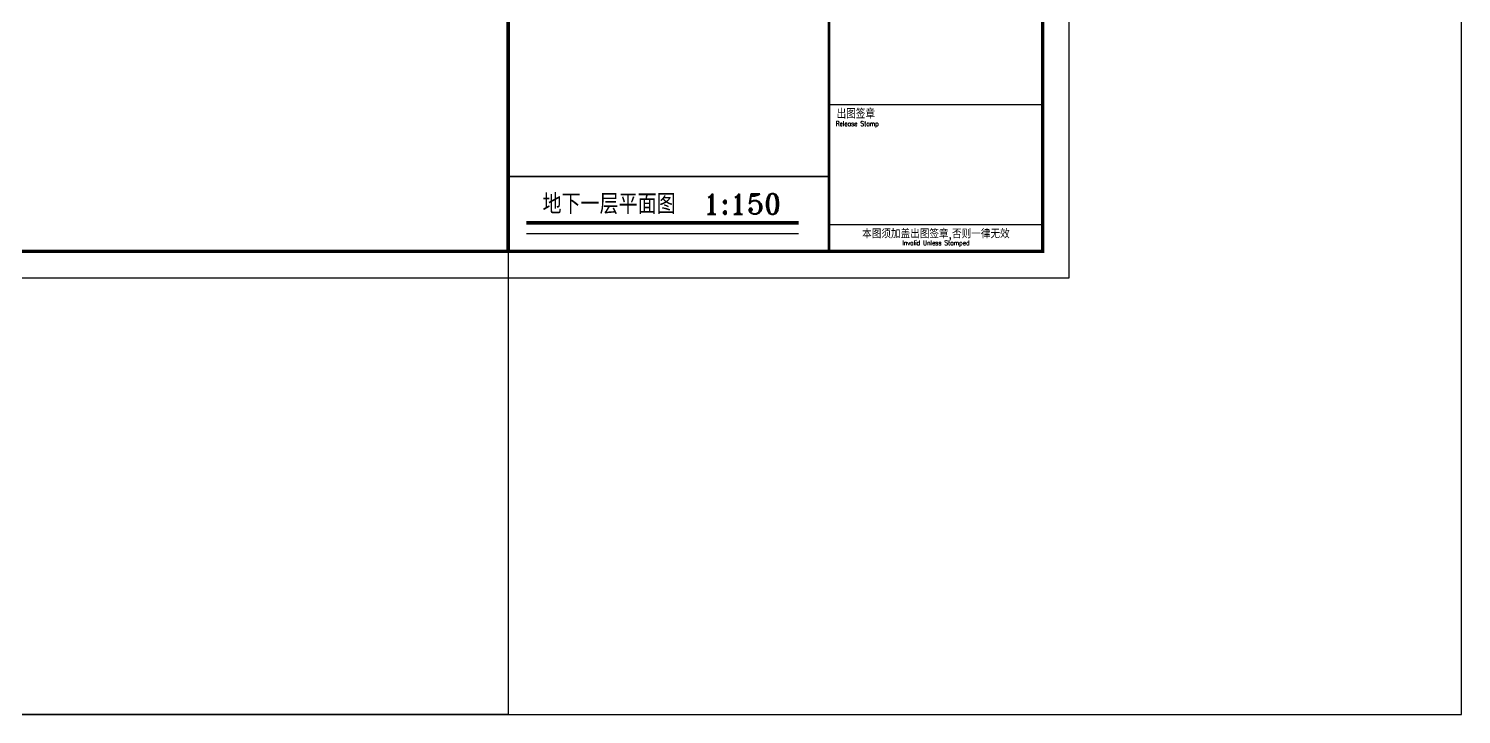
# Model space of a CAD drawing. Extents: x -12047294 to -5625356, y -1456591 to -622873.
# Drawn here: x -5982539 to -5902003, y -793223 to -754677 of the extents above; entities that cross this region are included whole.
import ezdxf
from ezdxf.enums import TextEntityAlignment as Align

# ---------------------------------------------------------------- set-up
doc = ezdxf.new("R2010")
doc.units = 0
doc.header["$LTSCALE"] = 10
doc.header["$MEASUREMENT"] = 0
doc.layers.add('图框', color=7, linetype='Continuous')
doc.styles.add('TKZ1_tjhts.shx', font='tjromant.shx', dxfattribs={"bigfont": 'tjhts.shx'})
doc.styles.add('TKZ2_tjkts.shx', font='tjromant.shx', dxfattribs={"bigfont": 'tjkts.shx'})

# ---------------------------------------------------------------- blocks, each defined once
blk = doc.blocks.new('fdfDASFDF#$#R$Rv44')
at = {"layer": '图框'}
for points, const_width, elevation in [([(-5955587, -644044), (-5955587, -767194)], 200, -100), ([(-5955587, -762994), (-5937540, -762994)], 100, -200)]:
    blk.add_lwpolyline(points, dxfattribs=dict(at, const_width=const_width, elevation=elevation))
blk = doc.blocks.new('2015建筑类图框_A0')
for p, q in [((1099, 65), (1179, 65)), ((1099, 20), (1179, 20))]:
    blk.add_line(p, q)
at = {"const_width": 1.2}
blk.add_lwpolyline([(25, 831), (1179, 831), (1179, 10), (25, 10), (25, 831)], close=True, dxfattribs=at)
at = {"const_width": 1}
blk.add_lwpolyline([(1099, 831), (1099, 10)], dxfattribs=at)
at = {"layer": '图框'}
for p, q in [((1189, 0), (1189, 841)), ((0, 0), (1189, 0))]:
    blk.add_line(p, q, dxfattribs=at)
at = {"style": 'TKZ2_tjkts.shx'}
for s, height, p in [('出图签章', 3.6, (1109, 61.55)), ('本图须加盖出图签章,否则一律无效', 3, (1139, 16.43))]:
    blk.add_text(s, height=height, dxfattribs=at).set_placement(p, align=Align.MIDDLE_CENTER)
at = {"style": 'TKZ2_tjkts.shx', "width": 0.8}
for s, p in [('Release Stamp', (1109.52, 57.85)), ('Invalid Unless Stamped', (1139, 13.17))]:
    blk.add_text(s, height=1.8, dxfattribs=at).set_placement(p, align=Align.MIDDLE_CENTER)
at = {"style": 'TKZ1_tjhts.shx', "flags": 1}
for tag, p in [('CLIENT', (1139, 392.88)), ('PROJETNAME', (1139, 295.72)), ('SHEETTITLE', (1139, 138.31))]:
    blk.add_attdef(tag, text='', height=5, dxfattribs=at).set_placement(p, align=Align.MIDDLE_CENTER)
at = {"style": 'TKZ1_tjhts.shx'}
for tag, height, p in [('SUB-PROJECT', 3.6, (1149, 282)), ('SPRONO', 3, (1168.85, 271.46)), ('DISLIN', 3.6, (1129.11, 125.02)), ('STAGE', 3.6, (1168.85, 124.59)), ('SHENO', 3, (1128.97, 114.1)), ('REV', 3, (1168.42, 115.09))]:
    blk.add_attdef(tag, text='', height=height, dxfattribs=at).set_placement(p, align=Align.MIDDLE_CENTER)
at = {"style": 'TKZ1_tjhts.shx', "width": 0.6}
blk.add_attdef('PRONO', text='', height=3, dxfattribs=at).set_placement((1129.12, 271.77), align=Align.MIDDLE_CENTER)
blk = doc.blocks.new('*U174')
at = {"layer": '图框'}
blk.add_blockref('2015建筑类图框_A0', (0, 0), dxfattribs=at)

msp = doc.modelspace()

# ---------------------------------------------------------------- linework, layer by layer
at = {"layer": 'Defpoints', "color": 251, "elevation": -100}
for points in [[(-6142689.5, -793223.5), (-5902002.6, -793223.5), (-5902002.6, -623023.5), (-6142689.5, -623023.5)], [(-6126086.8, -623023.5), (-5955586.8, -623023.5), (-5955586.8, -793223.5), (-6126086.8, -793223.5)]]:
    msp.add_lwpolyline(points, close=True, dxfattribs=at)
at = {"layer": '图框', "const_width": 200, "elevation": -100}
msp.add_lwpolyline([(-5954561.7, -765598.8), (-5939262.5, -765598.8)], dxfattribs=at)
at = {"layer": '图框', "elevation": -100}
msp.add_lwpolyline([(-5954561.7, -766198.8), (-5939262.5, -766198.8)], dxfattribs=at)

# ---------------------------------------------------------------- block references
at = {"layer": '图框', "xscale": 150, "yscale": 150, "zscale": 150}
msp.add_blockref('*U174', (-6102389.8, -768693.7, -200), dxfattribs=at)
at = {"layer": '图框'}
msp.add_blockref('fdfDASFDF#$#R$Rv44', (0, 0), dxfattribs=at)

# ---------------------------------------------------------------- texts
at = {"layer": '图框', "style": 'TKZ1_tjhts.shx'}
msp.add_text('地下一层平面图  1:150', height=1125, dxfattribs=at).set_placement((-5946946.9, -764533.7, -200), align=Align.MIDDLE_CENTER)

doc.saveas('drawing.dxf')
